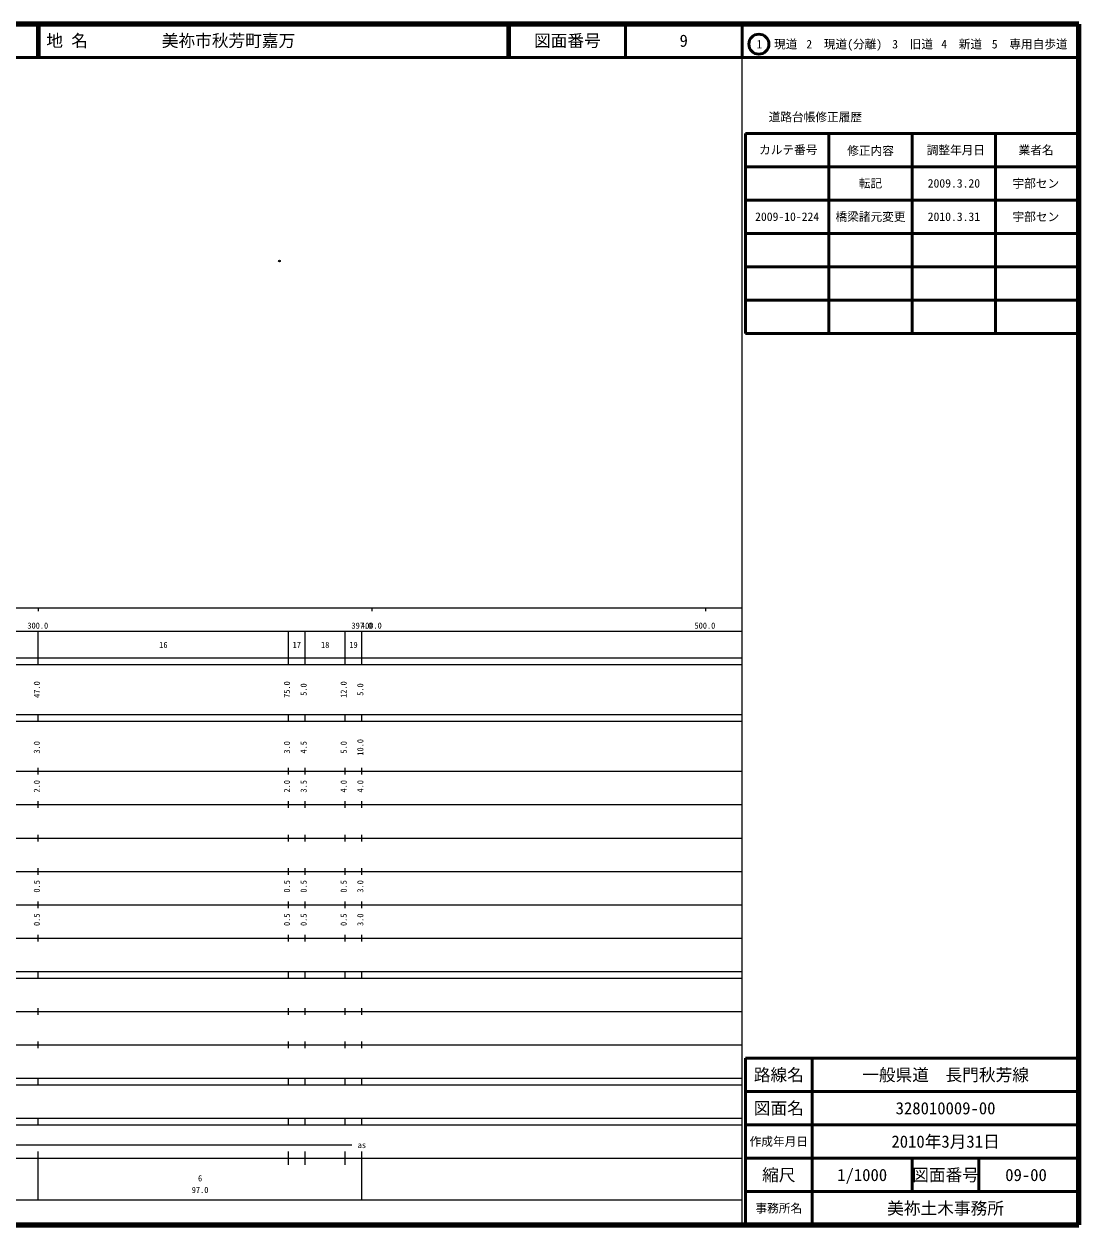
# Model space of a CAD drawing. Units: millimetres on the paper. Extents: x 40 to 680, y 20 to 380.
# Drawn here: x 363.7 to 680, y 20 to 380 of the extents above; entities that cross this region are included whole.
import ezdxf
from ezdxf.enums import TextEntityAlignment as Align

# ---------------------------------------------------------------- set-up
doc = ezdxf.new("R2010")
doc.units = ezdxf.units.MM
doc.header["$PDMODE"] = 32
doc.header["$PDSIZE"] = 0.5
doc.layers.add('S-OTRS', color=6, linetype='Continuous')
doc.layers.add('S-TTL-TXT', color=7, linetype='Continuous')
for name, color, linetype, lineweight in [('S-TTL', 2, 'Continuous', 140), ('S-TTL-BAND', 7, 'Continuous', 25), ('S-TTL-FRAM', 2, 'Continuous', 50), ('S-TTL-LINE', 7, 'Continuous', 50)]:
    doc.layers.add(name, color=color, linetype=linetype, lineweight=lineweight)
doc.styles.add('ＭＳ ゴシック', font='')
doc.styles.get('ＭＳ ゴシック').set_extended_font_data('MS Gothic')

msp = doc.modelspace()

# ---------------------------------------------------------------- linework, layer by layer
at = {"layer": 'S-OTRS'}
msp.add_point((440.288, 308.943), dxfattribs=at)
at = {"layer": 'S-TTL'}
for p, q in [((680, 380), (40, 380)), ((680, 20), (680, 380)), ((40, 20), (680, 20))]:
    msp.add_line(p, q, dxfattribs=at)
at = {"layer": 'S-TTL-BAND'}
for p, q in [((579, 20), (579, 370)), ((40, 205), (579, 205)), ((368, 205), (368, 204)), ((468, 205), (468, 204)), ((568, 205), (568, 204)), ((68, 198), (579, 198)), ((368, 188), (368, 198)), ((443, 188), (443, 198)), ((448, 188), (448, 198)), ((460, 188), (460, 198)), ((465, 188), (465, 198)), ((40, 190), (579, 190)), ((40, 188), (579, 188)), ((40, 173), (579, 173)), ((368, 171), (368, 173)), ((443, 171), (443, 173)), ((448, 171), (448, 173)), ((460, 171), (460, 173)), ((465, 171), (465, 173)), ((40, 171), (579, 171)), ((40, 156), (579, 156)), ((368, 155), (368, 157)), ((443, 155), (443, 157)), ((448, 155), (448, 157)), ((460, 155), (460, 157)), ((465, 155), (465, 157)), ((46, 146), (579, 146)), ((368, 145), (368, 147)), ((443, 145), (443, 147)), ((448, 145), (448, 147)), ((460, 145), (460, 147)), ((465, 145), (465, 147)), ((368, 135), (368, 137)), ((443, 135), (443, 137)), ((448, 135), (448, 137)), ((460, 135), (460, 137)), ((465, 135), (465, 137)), ((52, 136), (579, 136)), ((46, 126), (579, 126)), ((368, 125), (368, 127)), ((443, 125), (443, 127)), ((448, 125), (448, 127)), ((460, 125), (460, 127)), ((465, 125), (465, 127)), ((52, 116), (579, 116)), ((368, 115), (368, 117)), ((443, 115), (443, 117)), ((448, 115), (448, 117)), ((460, 115), (460, 117)), ((465, 115), (465, 117)), ((46, 106), (579, 106)), ((368, 105), (368, 107)), ((443, 105), (443, 107)), ((448, 105), (448, 107)), ((460, 105), (460, 107)), ((465, 105), (465, 107)), ((40, 96), (579, 96)), ((40, 94), (579, 94)), ((368, 94), (368, 96)), ((443, 94), (443, 96)), ((448, 94), (448, 96)), ((460, 94), (460, 96)), ((465, 94), (465, 96)), ((49, 84), (579, 84)), ((368, 83), (368, 85)), ((443, 83), (443, 85)), ((448, 83), (448, 85)), ((460, 83), (460, 85)), ((465, 83), (465, 85)), ((40, 74), (579, 74)), ((368, 73), (368, 75)), ((443, 73), (443, 75)), ((448, 73), (448, 75)), ((460, 73), (460, 75)), ((465, 73), (465, 75)), ((40, 64), (579, 64)), ((40, 62), (579, 62)), ((368, 62), (368, 64)), ((443, 62), (443, 64)), ((448, 62), (448, 64)), ((460, 62), (460, 64)), ((465, 62), (465, 64)), ((40, 52), (579, 52)), ((368, 50), (368, 52)), ((443, 50), (443, 52)), ((448, 50), (448, 52)), ((460, 50), (460, 52)), ((465, 50), (465, 52)), ((40, 50), (579, 50)), ((71, 44), (462, 44)), ((40, 40), (579, 40)), ((368, 27.5), (368, 42)), ((443, 38), (443, 42)), ((448, 38), (448, 42)), ((460, 38), (460, 42)), ((465, 27.5), (465, 42)), ((68, 27.5), (579, 27.5))]:
    msp.add_line(p, q, dxfattribs=at)
at = {"layer": 'S-TTL-FRAM'}
for p, q in [((580, 347.197), (580, 287.197)), ((580, 347.197), (680, 347.197)), ((580, 287.197), (680, 287.197)), ((680, 70), (580, 70)), ((580, 70), (580, 20))]:
    msp.add_line(p, q, dxfattribs=at)
at = {"layer": 'S-TTL-LINE'}
for p, q in [((367.75, 380), (367.75, 370)), ((368.25, 380), (368.25, 370)), ((508.747, 380), (508.747, 370)), ((509.247, 380), (509.247, 370)), ((543.997, 380), (543.997, 370)), ((579, 380), (579, 370)), ((40, 370), (680, 370)), ((605, 347.197), (605, 287.197)), ((630, 347.197), (630, 287.197)), ((655, 347.197), (655, 287.197)), ((580, 337.197), (680, 337.197)), ((580, 327.197), (680, 327.197)), ((580, 317.197), (680, 317.197)), ((580, 307.197), (680, 307.197)), ((580, 297.197), (680, 297.197)), ((600, 70), (600, 20)), ((680, 60), (580, 60)), ((680, 50), (580, 50)), ((680, 40), (580, 40)), ((630, 40), (630, 30)), ((650, 40), (650, 30)), ((680, 30), (580, 30))]:
    msp.add_line(p, q, dxfattribs=at)
msp.add_circle((584.031, 373.958), 3, dxfattribs=at)

# ---------------------------------------------------------------- texts
at = {"layer": 'S-TTL-BAND', "style": 'ＭＳ ゴシック'}
for s, p in [('300.0', (367.844, 198.195)), ('397.0', (465, 198.195)), ('400.0', (467.844, 198.195)), ('500.0', (567.844, 198.195)), ('16', (405.5, 192.405)), ('17', (445.5, 192.405)), ('18', (454, 192.405)), ('19', (462.5, 192.405)), ('as', (465, 42.5)), ('6', (416.5, 32.523)), ('97.0', (416.5, 29.033))]:
    msp.add_text(s, height=1.833, dxfattribs=at).set_placement(p, align=Align.BOTTOM_CENTER)
for s, p in [('47.0', (369, 180.5)), ('75.0', (444, 180.5)), ('5.0', (449, 180.5)), ('12.0', (461, 180.5)), ('5.0', (466, 180.5)), ('3.0', (369, 163.174)), ('3.0', (444, 163.174)), ('4.5', (449, 163.174)), ('5.0', (461, 163.174)), ('10.0', (466, 163.174)), ('2.0', (369, 151.5)), ('2.0', (444, 151.5)), ('3.5', (449, 151.5)), ('4.0', (461, 151.5)), ('4.0', (466, 151.5)), ('0.5', (369, 121.5)), ('0.5', (444, 121.5)), ('0.5', (449, 121.5)), ('0.5', (461, 121.5)), ('3.0', (466, 121.5)), ('0.5', (369, 111.5)), ('0.5', (444, 111.5)), ('0.5', (449, 111.5)), ('0.5', (461, 111.5)), ('3.0', (466, 111.5))]:
    msp.add_text(s, height=1.833, rotation=90, dxfattribs=at).set_placement(p, align=Align.BOTTOM_CENTER)
at = {"layer": 'S-TTL-TXT', "style": 'ＭＳ ゴシック'}
for s, p in [('地 名', (370.38, 375)), ('美祢市秋芳町嘉万', (405.024, 375))]:
    msp.add_text(s, height=3.666, dxfattribs=at).set_placement(p, align=Align.MIDDLE_LEFT)
for s, height, p in [('図面番号', 3.666, (526.622, 375)), ('9', 3.666, (561.497, 375)), ('1\u3000現道', 2.566, (589.448, 373.958)), ('2\u3000現道(分離)', 2.566, (609.619, 373.958)), ('3\u3000旧道', 2.566, (630.121, 373.958)), ('4\u3000新道', 2.566, (644.824, 373.958)), ('5\u3000専用自歩道', 2.566, (665.228, 373.958)), ('道路台帳修正履歴', 2.566, (600.968, 352.113)), ('カルテ番号', 2.566, (592.839, 342.277)), ('修正内容', 2.566, (617.509, 342.023)), ('調整年月日', 2.566, (643.089, 342.197)), ('業者名', 2.566, (667.134, 342.197)), ('転記', 2.566, (617.5, 332.245)), ('2009.3.20', 2.566, (642.5, 332.245)), ('宇部セン', 2.566, (667.077, 332.189)), ('2009-10-224', 2.566, (592.5, 322.245)), ('橋梁諸元変更', 2.566, (617.5, 322.245)), ('2010.3.31', 2.566, (642.5, 322.245)), ('宇部セン', 2.566, (667.077, 322.189)), ('路線名', 3.666, (590, 65)), ('路線名', 3.666, (590, 65)), ('一般県道\u3000長門秋芳線', 3.666, (640, 65)), ('図面名', 3.666, (590, 55)), ('図面名', 3.666, (590, 55)), ('328010009-00', 3.666, (640, 55)), ('2010年3月31日', 3.666, (640, 45)), ('作成年月日', 2.566, (590, 45)), ('作成年月日', 2.566, (590, 45)), ('縮尺', 3.666, (590, 35)), ('縮尺', 3.666, (590, 35)), ('1/1000', 3.666, (615, 35)), ('図面番号', 3.666, (640, 35)), ('図面番号', 3.666, (640, 35)), ('09-00', 3.666, (664.125, 35)), ('事務所名', 2.566, (590, 25)), ('事務所名', 2.566, (590, 25)), ('美祢土木事務所', 3.666, (640, 25))]:
    msp.add_text(s, height=height, dxfattribs=at).set_placement(p, align=Align.MIDDLE_CENTER)

doc.saveas('drawing.dxf')
